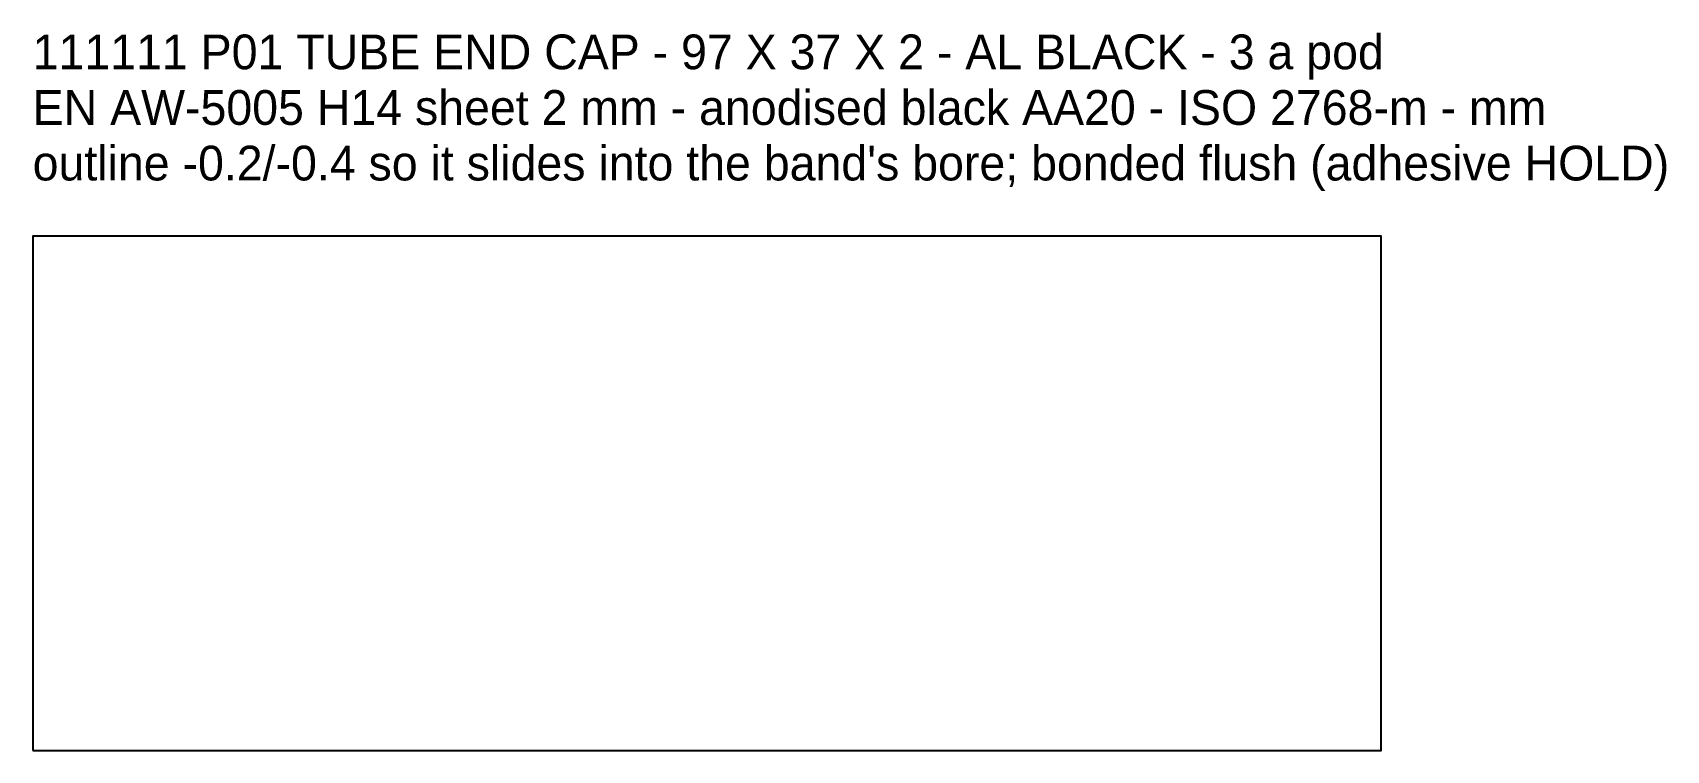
# Model space of a CAD drawing. Header units: millimetres. Extents: x 0 to 118, y 0 to 52.
import ezdxf

# ---------------------------------------------------------------- set-up
doc = ezdxf.new("R2010")
doc.units = ezdxf.units.MM
doc.layers.add('CUT', color=7, linetype='Continuous')
doc.layers.add('MARK', color=1, linetype='Continuous')

msp = doc.modelspace()

# ---------------------------------------------------------------- linework, layer by layer
at = {"layer": 'CUT'}
msp.add_lwpolyline([(0, 0), (97, 0), (97, 37), (0, 37)], close=True, dxfattribs=at)

# ---------------------------------------------------------------- texts
at = {"layer": 'MARK'}
for s, p in [('111111 P01 TUBE END CAP - 97 X 37 X 2 - AL BLACK - 3 a pod', (0, 49)), ('EN AW-5005 H14 sheet 2 mm - anodised black AA20 - ISO 2768-m - mm', (0, 45)), ("outline -0.2/-0.4 so it slides into the band's bore; bonded flush (adhesive HOLD)", (0, 41))]:
    msp.add_text(s, height=2.5, dxfattribs=at).set_placement(p)

doc.saveas('drawing.dxf')
